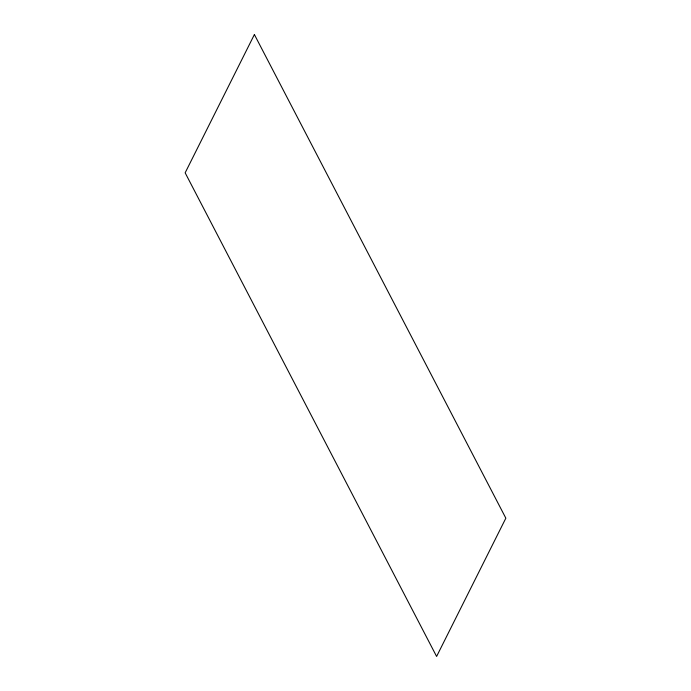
<?xml version="1.0" encoding="UTF-8"?>
<svg xmlns="http://www.w3.org/2000/svg" width="691" height="691" viewBox="0 0 691 691"><rect width="100%" height="100%" fill="white"/><g stroke="black" fill="none" stroke-linecap="round" stroke-linejoin="round"><path stroke-width="1.04" d="M254.392 34.55L185.153 172.81L436.608 656.45L505.847 518.19L254.392 34.55"/></g></svg>
